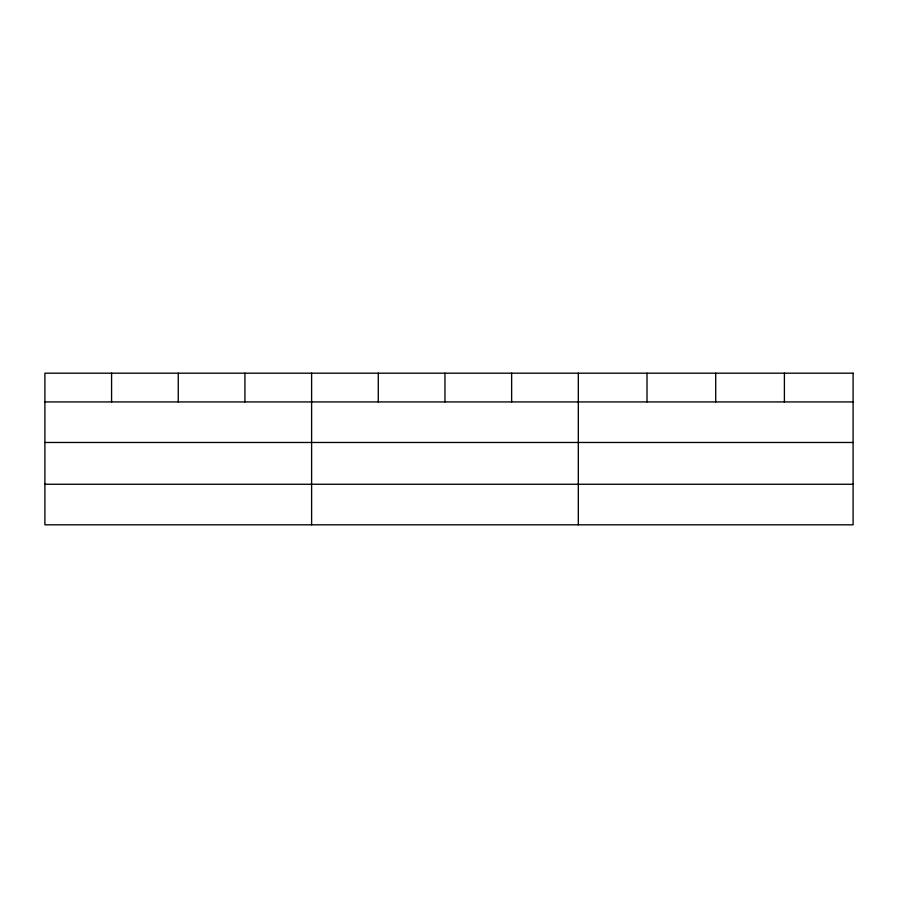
<?xml version="1.0" encoding="UTF-8"?>
<svg xmlns="http://www.w3.org/2000/svg" width="898" height="898" viewBox="0 0 898 898"><rect width="100%" height="100%" fill="white"/><g stroke="black" fill="none" stroke-linecap="round" stroke-linejoin="round"><path stroke-width="1.35" d="M44.9 401.934L853.1 401.934M44.9 442.478L853.1 442.478M44.9 484.258L853.1 484.258M784.403 373.186L784.403 401.934M715.706 373.186L715.706 401.934M647.009 373.186L647.009 401.934M578.312 373.186L578.312 524.814M511.636 373.186L511.636 401.934M444.959 373.186L444.959 401.934M378.283 373.186L378.283 401.934M311.606 373.186L311.606 524.814M244.929 373.186L244.929 401.934M178.253 373.186L178.253 401.934M111.577 373.186L111.577 401.934M853.1 373.186L44.9 373.186L44.9 524.814L853.1 524.814L853.1 373.186"/></g></svg>
